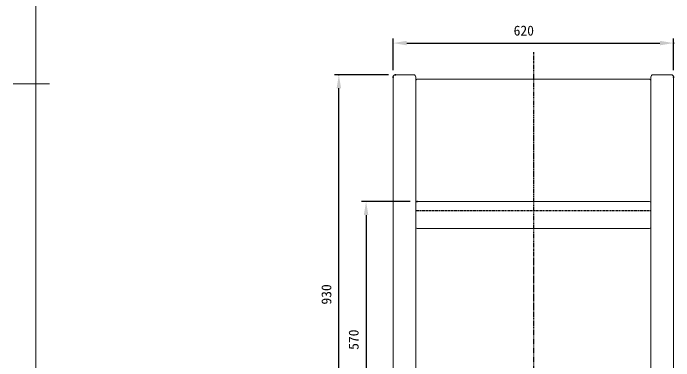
# Model space of a CAD drawing. Units: millimetres, scale not verified. Extents: x -203 to 203, y -143 to 143.
# Drawn here: x -203 to -57, y -61.2 to 15.6 of the extents above; entities that cross this region are included whole.
import ezdxf
from ezdxf.enums import TextEntityAlignment as Align

# ---------------------------------------------------------------- set-up
doc = ezdxf.new("R2010")
doc.units = ezdxf.units.MM
doc.header["$LTSCALE"] = 0.5
doc.header["$PDMODE"] = 32
doc.header["$PDSIZE"] = 0.1
doc.linetypes.add('USER1', pattern=[0.15748, 0.07874, -0.07874])
doc.linetypes.add('USER2', pattern=[0.629921, 0.393701, -0.07874, 0.07874, -0.07874])
for name, color, linetype, lineweight in [('0-1_DIMENSION_LINES$02_DIMENSI', 7, 'Continuous', 25), ('0-3_DIMENSION_LINES$03_LINES', 7, 'Continuous', 18), ('0-4_DIMENSION_LINES$05_HIDE_LI', 7, 'USER1', 25), ('0-6_DIMENSION_LINES$01_CENTER_', 7, 'USER2', 25), ('0-A_図面_FORMAT$01_WAKU$OUT_LINE', 6, 'Continuous', 18)]:
    doc.layers.add(name, color=color, linetype=linetype, lineweight=lineweight)
doc.layers.add('0-2_DEFPOINTS', color=7, linetype='Continuous')
doc.styles.add('ＭＳ ゴシック', font='')
doc.styles.get('ＭＳ ゴシック').set_extended_font_data('MS Gothic')

# ---------------------------------------------------------------- blocks, each defined once
blk = doc.blocks.new('D1')
at = {"layer": '0-1_DIMENSION_LINES$02_DIMENSI'}
for p, q in [((189.6, 245), (168.043, 245)), ((170.043, 239), (170.043, 137)), ((189.6, 131), (168.043, 131))]:
    blk.add_line(p, q, dxfattribs=at)
for points in [[(171.042, 239), (169.043, 239), (170.043, 245)], [(169.043, 137), (171.042, 137), (170.043, 131)]]:
    blk.add_solid(points, dxfattribs=at)
at = {"layer": '0-2_DEFPOINTS'}
for p in [(192.6, 245), (170.043, 131), (192.6, 131)]:
    blk.add_point(p, dxfattribs=at)
at = {"layer": '0-1_DIMENSION_LINES$02_DIMENSI', "style": 'ＭＳ ゴシック'}
blk.add_text('570', height=4.399, rotation=90, dxfattribs=at).set_placement((168.043, 179.429), align=Align.BOTTOM_LEFT)
blk = doc.blocks.new('D2')
at = {"layer": '0-1_DIMENSION_LINES$02_DIMENSI'}
for p, q in [((180, 301), (156, 301)), ((158, 121), (158, 295)), ((161, 115), (160, 115))]:
    blk.add_line(p, q, dxfattribs=at)
for points in [[(159, 295), (157, 295), (158, 301)], [(157, 121), (159, 121), (158, 115)]]:
    blk.add_solid(points, dxfattribs=at)
at = {"layer": '0-2_DEFPOINTS'}
for p in [(158, 301), (183, 301), (158, 115)]:
    blk.add_point(p, dxfattribs=at)
at = {"layer": '0-1_DIMENSION_LINES$02_DIMENSI', "style": 'ＭＳ ゴシック'}
blk.add_text('930', height=4.399, rotation=90, dxfattribs=at).set_placement((156, 199.429), align=Align.BOTTOM_LEFT)
blk = doc.blocks.new('D15')
at = {"layer": '0-1_DIMENSION_LINES$02_DIMENSI'}
for p, q in [((182, 302.978), (182, 317)), ((306, 302.978), (306, 317)), ((188, 315), (300, 315))]:
    blk.add_line(p, q, dxfattribs=at)
for points in [[(188, 316), (188, 314), (182, 315)], [(300, 314), (300, 316), (306, 315)]]:
    blk.add_solid(points, dxfattribs=at)
at = {"layer": '0-2_DEFPOINTS'}
for p in [(306, 315), (182, 299.978), (306, 299.978)]:
    blk.add_point(p, dxfattribs=at)
at = {"layer": '0-1_DIMENSION_LINES$02_DIMENSI', "style": 'ＭＳ ゴシック'}
blk.add_text('620', height=4.399, dxfattribs=at).set_placement((235.286, 317), align=Align.BOTTOM_LEFT)

msp = doc.modelspace()

# ---------------------------------------------------------------- linework, layer by layer
at = {"layer": '0-3_DIMENSION_LINES$03_LINES'}
for p, q in [((-119, -90.489), (-119, 1.489)), ((-118.5, 2), (-114.5, 2)), ((-114, 1.489), (-114, -90.489)), ((-62, 1.489), (-62, -90.489)), ((-57.5, 2), (-61.5, 2)), ((-57, -90.489), (-57, 1.489)), ((-114, -89), (-114, 0.7)), ((-113.7, 1), (-62.3, 1)), ((-62, 0.7), (-62, -89)), ((-113.7, -26), (-62.3, -26)), ((-114, -31.7), (-114, -26.3)), ((-62, -26.3), (-62, -31.7)), ((-62.3, -32), (-113.7, -32))]:
    msp.add_line(p, q, dxfattribs=at)
for centre, radius, start, end in [((-118.4944, 1.4944), 0.5056, 90.62953, 180.61599), ((-114.5056, 1.4944), 0.5056, 359.38401, 89.37047), ((-61.4944, 1.4944), 0.5056, 90.62953, 180.61599), ((-57.5056, 1.4944), 0.5056, 359.38401, 89.37047), ((-113.7, 0.7), 0.3, 90, 180), ((-62.3, 0.7), 0.3, 0, 90), ((-113.7, -26.3), 0.3, 90, 180), ((-62.3, -26.3), 0.3, 0, 90), ((-113.7, -31.7), 0.3, 180, 270), ((-62.3, -31.7), 0.3, 270, 0)]:
    msp.add_arc(centre, radius, start, end, dxfattribs=at)
at = {"layer": '0-4_DIMENSION_LINES$05_HIDE_LI'}
msp.add_line((-114, -27.9599), (-62, -27.9599), dxfattribs=at)
at = {"layer": '0-6_DIMENSION_LINES$01_CENTER_'}
msp.add_line((-88, 7), (-88, -96), dxfattribs=at)
at = {"layer": '0-A_図面_FORMAT$01_WAKU$OUT_LINE'}
for p, q in [((-198, 138), (-198, -138)), ((-195, 0), (-203, 0))]:
    msp.add_line(p, q, dxfattribs=at)

# ---------------------------------------------------------------- block references
at = {"layer": '0-1_DIMENSION_LINES$02_DIMENSI', "xscale": 0.5, "yscale": 0.5}
for name in ['D15', 'D2', 'D1']:
    msp.add_blockref(name, (-210, -148.5), dxfattribs=at)

doc.saveas('drawing.dxf')
